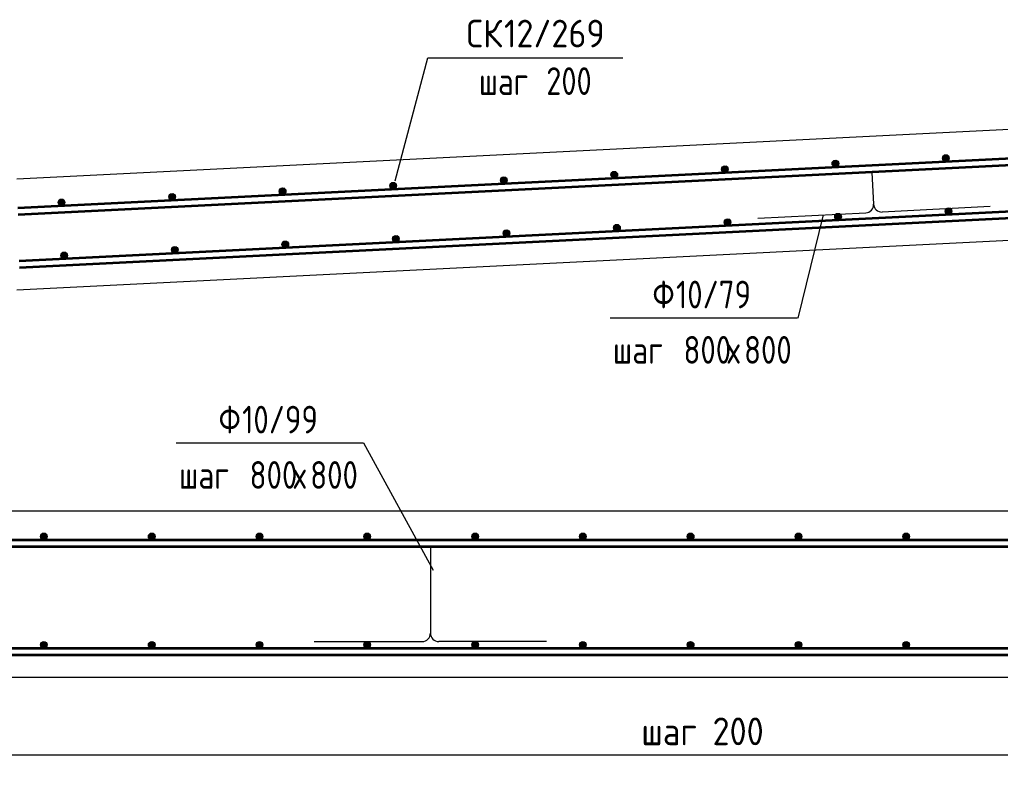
# Model space of a CAD drawing. Header units: millimetres. Extents: x 3129 to 68349, y -1586 to 12682.
# Drawn here: x 46542 to 48315, y -1321 to 38 of the extents above; entities that cross this region are included whole.
import ezdxf

# ---------------------------------------------------------------- set-up
doc = ezdxf.new("R2010")
doc.units = ezdxf.units.MM
for name, color, linetype, lineweight in [('AA_Dim', 7, 'Continuous', 9), ('AA_Dim-20', 7, 'Continuous', 9), ('AA_Linii', 7, 'Continuous', 9), ('AA_Vinoska', 7, 'Continuous', 9), ('AF_Perekritie_Опалубка', 253, 'Continuous', 20), ('KR_Armatura', 7, 'Continuous', 20), ('KR_Armatura_Tonkie', 7, 'Continuous', 20)]:
    doc.layers.add(name, color=color, linetype=linetype, lineweight=lineweight)
doc.styles.add('GOST Common', font='GOST Common.ttf', dxfattribs={"width": 0.85, "height": 50})
doc.styles.add('ISOCPEUR_1', font='isocpeur.ttf', dxfattribs={"width": 0.9, "height": 50})
doc.styles.add('ISOCPEUR_2', font='isocpeur.ttf', dxfattribs={"width": 0.8, "height": 50})
doc.dimstyles.new('05_Округл_5мм__прозр__2', dxfattribs={"dimscale": 304.8, "dimtxt": 49.799059, "dimasz": 0.111549, "dimexe": 0.098425, "dimexo": 0.065617, "dimgap": 0.006562, "dimtad": 1, "dimdec": 0, "dimrnd": 5, "dimdsep": 46, "dimtxsty": 'ISOCPEUR_1', "dimblk1": 'OBLIQUE', "dimblk2": 'OBLIQUE', "dimsah": 1, "dimcen": 0.09, "dimdle": 0.098425, "dimazin": 0, "dimtfac": 1, "dimtdec": 4, "dimtix": 1, "dimtmove": 0, "dimatfit": 3, "dimfxl": 1, "dimtvp": 1, "dimtolj": 1, "dimtzin": 0, "dimlwd": 18, "dimlwe": 18, "dimarcsym": 2})

# ---------------------------------------------------------------- blocks, each defined once
blk = doc.blocks.new('DIMBLOCK51-Сечение 20')
at = {"layer": 'AA_Dim-20', "lineweight": 18}
for p, q in [((44857, -1112.2), (44857, -1320.6)), ((44857, -1290.6), (44857, -1112.2)), ((50704.5, -1118), (50704.5, -1320.6)), ((50704.5, -1290.6), (50704.5, -1118)), ((44827, -1290.6), (50734.5, -1290.6))]:
    blk.add_line(p, q, dxfattribs=at)
at = {"layer": 'AA_Dim-20', "lineweight": 30}
for p, q in [((44857, -1290.6), (44874, -1273.6)), ((50704.5, -1290.6), (50721.5, -1273.6)), ((44857, -1290.6), (44840, -1307.6)), ((50704.5, -1290.6), (50687.5, -1307.6))]:
    blk.add_line(p, q, dxfattribs=at)
at = {"layer": 'AA_Dim-20', "color": 0, "lineweight": 18, "insert": (47665.8, -1223.2), "char_height": 50, "width": 275.81, "attachment_point": 1, "line_spacing_factor": 1.149209, "style": 'ISOCPEUR_1'}
blk.add_mtext('шаг 200', dxfattribs=at)
blk = doc.blocks.new('_Oblique')
at = {"color": 0, "linetype": 'ByBlock', "lineweight": -2}
blk.add_line((-0.5, -0.5), (0.5, 0.5), dxfattribs=at)
blk = doc.blocks.new('010_Текст с выноской - Текст 2 строки-4087354-Сечение 20')
at = {"layer": 'AA_Vinoska'}
blk.add_line((31525.4, -727.5), (31187.2, -727.5), dxfattribs=at)
blk = doc.blocks.new('042_М_Арматуры - Диам длина поз _ Комментарий-2260297-Сечение 20')
at = {"layer": 'AA_Vinoska'}
blk.add_line((34838.4, 68.2), (35158.4, 68.2), dxfattribs=at)

msp = doc.modelspace()

# ---------------------------------------------------------------- hatches: boundary and pattern name
at = {"layer": 'KR_Armatura'}
h = msp.add_hatch(color=256, dxfattribs=at)
edge = h.paths.add_edge_path()
edge.add_arc((48216.2283, -212.1928), 6, 0, 360)
for points in [[(48213.4918, -217.5324), (48219.4843, -217.2324), (48222.2208, -211.8928), (48218.9648, -206.8531), (48212.9723, -207.1531), (48210.2358, -212.4927)], [(47813.992, -237.5285), (47819.9845, -237.2286), (47822.7209, -231.889), (47819.4649, -226.8493), (47813.4724, -227.1492), (47810.736, -232.4889)], [(48013.7419, -227.5305), (48019.7344, -227.2305), (48022.4709, -221.8909), (48019.2149, -216.8512), (48013.2224, -217.1512), (48010.4859, -222.4908)], [(47414.4921, -257.5247), (47420.4846, -257.2248), (47423.2211, -251.8851), (47419.9651, -246.8455), (47413.9726, -247.1454), (47411.2361, -252.485)], [(47614.242, -247.5266), (47620.2345, -247.2267), (47622.971, -241.8871), (47619.715, -236.8474), (47613.7225, -237.1473), (47610.986, -242.4869)], [(47214.7421, -267.5228), (47220.7346, -267.2229), (47223.4711, -261.8832), (47220.2151, -256.8435), (47214.2226, -257.1435), (47211.4861, -262.4831)], [(46815.2423, -287.519), (46821.2348, -287.219), (46823.9713, -281.8794), (46820.7152, -276.8397), (46814.7227, -277.1397), (46811.9863, -282.4793)], [(47014.9922, -277.5209), (47020.9847, -277.2209), (47023.7212, -271.8813), (47020.4652, -266.8416), (47014.4727, -267.1416), (47011.7362, -272.4812)], [(46615.4923, -297.517), (46621.4848, -297.2171), (46624.2213, -291.8775), (46620.9653, -286.8378), (46614.9728, -287.1377), (46612.2363, -292.4774)], [(48018.541, -323.4101), (48024.5335, -323.1101), (48027.2699, -317.7705), (48024.0139, -312.7308), (48018.0214, -313.0308), (48015.285, -318.3704)], [(48218.2909, -313.412), (48224.2834, -313.112), (48227.0199, -307.7724), (48223.7639, -302.7327), (48217.7714, -303.0327), (48215.0349, -308.3723)], [(47619.0411, -343.4062), (47625.0336, -343.1063), (47627.7701, -337.7667), (47624.5141, -332.727), (47618.5216, -333.0269), (47615.7851, -338.3665)], [(47818.791, -333.4081), (47824.7835, -333.1082), (47827.52, -327.7686), (47824.264, -322.7289), (47818.2715, -323.0288), (47815.535, -328.3685)], [(47219.5412, -363.4024), (47225.5337, -363.1025), (47228.2702, -357.7628), (47225.0142, -352.7231), (47219.0217, -353.0231), (47216.2852, -358.3627)], [(47419.2911, -353.4043), (47425.2836, -353.1044), (47428.0201, -347.7647), (47424.7641, -342.7251), (47418.7716, -343.025), (47416.0351, -348.3646)], [(47019.7913, -373.4005), (47025.7838, -373.1005), (47028.5203, -367.7609), (47025.2642, -362.7212), (47019.2717, -363.0212), (47016.5353, -368.3608)], [(46620.2914, -393.3966), (46626.2839, -393.0967), (46629.0204, -387.7571), (46625.7644, -382.7174), (46619.7719, -383.0173), (46617.0354, -388.357)], [(46820.0413, -383.3986), (46826.0338, -383.0986), (46828.7703, -377.759), (46825.5143, -372.7193), (46819.5218, -373.0193), (46816.7853, -378.3589)], [(46583.3364, -901.1962), (46589.3364, -901.1962), (46592.3364, -896), (46589.3364, -890.8038), (46583.3364, -890.8038), (46580.3364, -896)], [(46778.1047, -901.1962), (46784.1047, -901.1962), (46787.1047, -896), (46784.1047, -890.8038), (46778.1047, -890.8038), (46775.1047, -896)], [(46972.873, -901.1962), (46978.873, -901.1962), (46981.873, -896), (46978.873, -890.8038), (46972.873, -890.8038), (46969.873, -896)], [(47167.6414, -901.1962), (47173.6414, -901.1962), (47176.6414, -896), (47173.6414, -890.8038), (47167.6414, -890.8038), (47164.6414, -896)], [(47362.4097, -901.1962), (47368.4097, -901.1962), (47371.4097, -896), (47368.4097, -890.8038), (47362.4097, -890.8038), (47359.4097, -896)], [(47557.178, -901.1962), (47563.178, -901.1962), (47566.178, -896), (47563.178, -890.8038), (47557.178, -890.8038), (47554.178, -896)], [(47751.9463, -901.1962), (47757.9463, -901.1962), (47760.9463, -896), (47757.9463, -890.8038), (47751.9463, -890.8038), (47748.9463, -896)], [(47946.7147, -901.1962), (47952.7147, -901.1962), (47955.7147, -896), (47952.7147, -890.8038), (47946.7147, -890.8038), (47943.7147, -896)], [(48141.483, -901.1962), (48147.483, -901.1962), (48150.483, -896), (48147.483, -890.8038), (48141.483, -890.8038), (48138.483, -896)], [(46583.3364, -1097.1962), (46589.3364, -1097.1962), (46592.3364, -1092), (46589.3364, -1086.8038), (46583.3364, -1086.8038), (46580.3364, -1092)], [(46778.1047, -1097.1962), (46784.1047, -1097.1962), (46787.1047, -1092), (46784.1047, -1086.8038), (46778.1047, -1086.8038), (46775.1047, -1092)], [(46972.873, -1097.1962), (46978.873, -1097.1962), (46981.873, -1092), (46978.873, -1086.8038), (46972.873, -1086.8038), (46969.873, -1092)], [(47167.6414, -1097.1962), (47173.6414, -1097.1962), (47176.6414, -1092), (47173.6414, -1086.8038), (47167.6414, -1086.8038), (47164.6414, -1092)], [(47362.4097, -1097.1962), (47368.4097, -1097.1962), (47371.4097, -1092), (47368.4097, -1086.8038), (47362.4097, -1086.8038), (47359.4097, -1092)], [(47557.178, -1097.1962), (47563.178, -1097.1962), (47566.178, -1092), (47563.178, -1086.8038), (47557.178, -1086.8038), (47554.178, -1092)], [(47751.9463, -1097.1962), (47757.9463, -1097.1962), (47760.9463, -1092), (47757.9463, -1086.8038), (47751.9463, -1086.8038), (47748.9463, -1092)], [(47946.7147, -1097.1962), (47952.7147, -1097.1962), (47955.7147, -1092), (47952.7147, -1086.8038), (47946.7147, -1086.8038), (47943.7147, -1092)], [(48141.483, -1097.1962), (48147.483, -1097.1962), (48150.483, -1092), (48147.483, -1086.8038), (48141.483, -1086.8038), (48138.483, -1092)]]:
    msp.add_hatch(color=256, dxfattribs=at).paths.add_polyline_path(points)
h = msp.add_hatch(color=256, dxfattribs=at)
edge = h.paths.add_edge_path()
edge.add_arc((47816.7285, -232.1889), 6, 0, 360)
h = msp.add_hatch(color=256, dxfattribs=at)
edge = h.paths.add_edge_path()
edge.add_arc((48016.4784, -222.1908), 6, 0, 360)
h = msp.add_hatch(color=256, dxfattribs=at)
edge = h.paths.add_edge_path()
edge.add_arc((47417.2286, -252.1851), 6, 0, 360)
h = msp.add_hatch(color=256, dxfattribs=at)
edge = h.paths.add_edge_path()
edge.add_arc((47616.9785, -242.187), 6, 0, 360)
h = msp.add_hatch(color=256, dxfattribs=at)
edge = h.paths.add_edge_path()
edge.add_arc((47217.4786, -262.1832), 6, 0, 360)
h = msp.add_hatch(color=256, dxfattribs=at)
edge = h.paths.add_edge_path()
edge.add_arc((46817.9788, -282.1793), 6, 0, 360)
h = msp.add_hatch(color=256, dxfattribs=at)
edge = h.paths.add_edge_path()
edge.add_arc((47017.7287, -272.1813), 6, 0, 360)
h = msp.add_hatch(color=256, dxfattribs=at)
edge = h.paths.add_edge_path()
edge.add_arc((46618.2288, -292.1774), 6, 0, 360)
h = msp.add_hatch(color=256, dxfattribs=at)
edge = h.paths.add_edge_path()
edge.add_arc((48021.2775, -318.0704), 6, 0, 360)
h = msp.add_hatch(color=256, dxfattribs=at)
edge = h.paths.add_edge_path()
edge.add_arc((48221.0274, -308.0724), 6, 0, 360)
h = msp.add_hatch(color=256, dxfattribs=at)
edge = h.paths.add_edge_path()
edge.add_arc((47621.7776, -338.0666), 6, 0, 360)
h = msp.add_hatch(color=256, dxfattribs=at)
edge = h.paths.add_edge_path()
edge.add_arc((47821.5275, -328.0685), 6, 0, 360)
h = msp.add_hatch(color=256, dxfattribs=at)
edge = h.paths.add_edge_path()
edge.add_arc((47222.2777, -358.0628), 6, 0, 360)
h = msp.add_hatch(color=256, dxfattribs=at)
edge = h.paths.add_edge_path()
edge.add_arc((47422.0276, -348.0647), 6, 0, 360)
h = msp.add_hatch(color=256, dxfattribs=at)
edge = h.paths.add_edge_path()
edge.add_arc((46822.7778, -378.0589), 6, 0, 360)
h = msp.add_hatch(color=256, dxfattribs=at)
edge = h.paths.add_edge_path()
edge.add_arc((47022.5278, -368.0609), 6, 0, 360)
h = msp.add_hatch(color=256, dxfattribs=at)
edge = h.paths.add_edge_path()
edge.add_arc((46623.0279, -388.057), 6, 0, 360)
h = msp.add_hatch(color=256, dxfattribs=at)
edge = h.paths.add_edge_path()
edge.add_arc((46586.3364, -896), 6, 0, 360)
h = msp.add_hatch(color=256, dxfattribs=at)
edge = h.paths.add_edge_path()
edge.add_arc((46781.1047, -896), 6, 0, 360)
h = msp.add_hatch(color=256, dxfattribs=at)
edge = h.paths.add_edge_path()
edge.add_arc((46975.873, -896), 6, 0, 360)
h = msp.add_hatch(color=256, dxfattribs=at)
edge = h.paths.add_edge_path()
edge.add_arc((47170.6414, -896), 6, 0, 360)
h = msp.add_hatch(color=256, dxfattribs=at)
edge = h.paths.add_edge_path()
edge.add_arc((47365.4097, -896), 6, 0, 360)
h = msp.add_hatch(color=256, dxfattribs=at)
edge = h.paths.add_edge_path()
edge.add_arc((47560.178, -896), 6, 0, 360)
h = msp.add_hatch(color=256, dxfattribs=at)
edge = h.paths.add_edge_path()
edge.add_arc((47754.9463, -896), 6, 0, 360)
h = msp.add_hatch(color=256, dxfattribs=at)
edge = h.paths.add_edge_path()
edge.add_arc((47949.7147, -896), 6, 0, 360)
h = msp.add_hatch(color=256, dxfattribs=at)
edge = h.paths.add_edge_path()
edge.add_arc((48144.483, -896), 6, 0, 360)
h = msp.add_hatch(color=256, dxfattribs=at)
edge = h.paths.add_edge_path()
edge.add_arc((46586.3364, -1092), 6, 0, 360)
h = msp.add_hatch(color=256, dxfattribs=at)
edge = h.paths.add_edge_path()
edge.add_arc((46781.1047, -1092), 6, 0, 360)
h = msp.add_hatch(color=256, dxfattribs=at)
edge = h.paths.add_edge_path()
edge.add_arc((46975.873, -1092), 6, 0, 360)
h = msp.add_hatch(color=256, dxfattribs=at)
edge = h.paths.add_edge_path()
edge.add_arc((47170.6414, -1092), 6, 0, 360)
h = msp.add_hatch(color=256, dxfattribs=at)
edge = h.paths.add_edge_path()
edge.add_arc((47365.4097, -1092), 6, 0, 360)
h = msp.add_hatch(color=256, dxfattribs=at)
edge = h.paths.add_edge_path()
edge.add_arc((47560.178, -1092), 6, 0, 360)
h = msp.add_hatch(color=256, dxfattribs=at)
edge = h.paths.add_edge_path()
edge.add_arc((47754.9463, -1092), 6, 0, 360)
h = msp.add_hatch(color=256, dxfattribs=at)
edge = h.paths.add_edge_path()
edge.add_arc((47949.7147, -1092), 6, 0, 360)
h = msp.add_hatch(color=256, dxfattribs=at)
edge = h.paths.add_edge_path()
edge.add_arc((48144.483, -1092), 6, 0, 360)

# ---------------------------------------------------------------- linework, layer by layer
at = {"layer": 'AA_Linii', "lineweight": 20}
for p, q in [((48082.6318, -238.522), (48085.4813, -295.4507)), ((48295.9686, -299.934), (48101.2124, -309.6821)), ((47876.4937, -320.9299), (48071.2499, -311.1818)), ((47284.7541, -914), (47284.7541, -1071)), ((47074.7541, -1086), (47269.7541, -1086)), ((47494.7541, -1086), (47299.7541, -1086))]:
    msp.add_line(p, q, dxfattribs=at)
for centre, start, end in [((48070.5001, -296.2006), 272.8654342, 2.8654342), ((48100.4625, -294.7009), 182.8654342, 272.8654342), ((47269.7541, -1071), 270, 0), ((47299.7541, -1071), 180, 270)]:
    msp.add_arc(centre, 15, start, end, dxfattribs=at)
at = {"layer": 'AA_Vinoska'}
for p, q in [((47220.7659, -253.3328), (47280.2947, -31.1888)), ((47280.2947, -31.1888), (47312.237, -31.1888)), ((47994.369, -314.7128), (47948.479, -501.4339)), ((47290.4141, -957.4623), (47164.5624, -727.4565))]:
    msp.add_line(p, q, dxfattribs=at)
at = {"layer": 'AF_Perekritie_Опалубка'}
for p, q in [((49808.1407, -86.4134), (46537.4215, -250)), ((46537.4215, -450.25), (49759.0714, -289.1176)), ((49702.7042, -850), (45012.72, -850)), ((44777.4215, -1150), (50765.0707, -1150))]:
    msp.add_line(p, q, dxfattribs=at)
at = {"layer": 'KR_Armatura'}
for p, q in [((48212.9723, -207.1531), (48210.2358, -212.4927)), ((48210.2358, -212.4927), (48213.4918, -217.5324)), ((48218.9648, -206.8531), (48212.9723, -207.1531)), ((48222.2208, -211.8928), (48218.9648, -206.8531)), ((48219.4843, -217.2324), (48222.2208, -211.8928)), ((47813.4724, -227.1492), (47810.736, -232.4889)), ((47819.4649, -226.8493), (47813.4724, -227.1492)), ((47822.7209, -231.889), (47819.4649, -226.8493)), ((48013.2224, -217.1512), (48010.4859, -222.4908)), ((48010.4859, -222.4908), (48013.7419, -227.5305)), ((48019.2149, -216.8512), (48013.2224, -217.1512)), ((48013.7419, -227.5305), (48019.7344, -227.2305)), ((48022.4709, -221.8909), (48019.2149, -216.8512)), ((48019.7344, -227.2305), (48022.4709, -221.8909)), ((48213.4918, -217.5324), (48219.4843, -217.2324)), ((47413.9726, -247.1454), (47411.2361, -252.485)), ((47419.9651, -246.8455), (47413.9726, -247.1454)), ((47423.2211, -251.8851), (47419.9651, -246.8455)), ((47613.7225, -237.1473), (47610.986, -242.4869)), ((47610.986, -242.4869), (47614.242, -247.5266)), ((47619.715, -236.8474), (47613.7225, -237.1473)), ((47614.242, -247.5266), (47620.2345, -247.2267)), ((47622.971, -241.8871), (47619.715, -236.8474)), ((47620.2345, -247.2267), (47622.971, -241.8871)), ((47810.736, -232.4889), (47813.992, -237.5285)), ((47813.992, -237.5285), (47819.9845, -237.2286)), ((47819.9845, -237.2286), (47822.7209, -231.889)), ((47214.2226, -257.1435), (47211.4861, -262.4831)), ((47211.4861, -262.4831), (47214.7421, -267.5228)), ((47220.2151, -256.8435), (47214.2226, -257.1435)), ((47223.4711, -261.8832), (47220.2151, -256.8435)), ((47220.7346, -267.2229), (47223.4711, -261.8832)), ((47411.2361, -252.485), (47414.4921, -257.5247)), ((47414.4921, -257.5247), (47420.4846, -257.2248)), ((47420.4846, -257.2248), (47423.2211, -251.8851)), ((46814.7227, -277.1397), (46811.9863, -282.4793)), ((46811.9863, -282.4793), (46815.2423, -287.519)), ((46820.7152, -276.8397), (46814.7227, -277.1397)), ((46823.9713, -281.8794), (46820.7152, -276.8397)), ((46821.2348, -287.219), (46823.9713, -281.8794)), ((47014.4727, -267.1416), (47011.7362, -272.4812)), ((47011.7362, -272.4812), (47014.9922, -277.5209)), ((47020.4652, -266.8416), (47014.4727, -267.1416)), ((47014.9922, -277.5209), (47020.9847, -277.2209)), ((47023.7212, -271.8813), (47020.4652, -266.8416)), ((47020.9847, -277.2209), (47023.7212, -271.8813)), ((47214.7421, -267.5228), (47220.7346, -267.2229)), ((46614.9728, -287.1377), (46612.2363, -292.4774)), ((46612.2363, -292.4774), (46615.4923, -297.517)), ((46620.9653, -286.8378), (46614.9728, -287.1377)), ((46615.4923, -297.517), (46621.4848, -297.2171)), ((46624.2213, -291.8775), (46620.9653, -286.8378)), ((46621.4848, -297.2171), (46624.2213, -291.8775)), ((46815.2423, -287.519), (46821.2348, -287.219)), ((48018.0214, -313.0308), (48015.285, -318.3704)), ((48015.285, -318.3704), (48018.541, -323.4101)), ((48024.0139, -312.7308), (48018.0214, -313.0308)), ((48027.2699, -317.7705), (48024.0139, -312.7308)), ((48024.5335, -323.1101), (48027.2699, -317.7705)), ((48217.7714, -303.0327), (48215.0349, -308.3723)), ((48215.0349, -308.3723), (48218.2909, -313.412)), ((48223.7639, -302.7327), (48217.7714, -303.0327)), ((48218.2909, -313.412), (48224.2834, -313.112)), ((48227.0199, -307.7724), (48223.7639, -302.7327)), ((48224.2834, -313.112), (48227.0199, -307.7724)), ((47618.5216, -333.0269), (47615.7851, -338.3665)), ((47624.5141, -332.727), (47618.5216, -333.0269)), ((47627.7701, -337.7667), (47624.5141, -332.727)), ((47818.2715, -323.0288), (47815.535, -328.3685)), ((47815.535, -328.3685), (47818.791, -333.4081)), ((47824.264, -322.7289), (47818.2715, -323.0288)), ((47818.791, -333.4081), (47824.7835, -333.1082)), ((47827.52, -327.7686), (47824.264, -322.7289)), ((47824.7835, -333.1082), (47827.52, -327.7686)), ((48018.541, -323.4101), (48024.5335, -323.1101)), ((47219.0217, -353.0231), (47216.2852, -358.3627)), ((47225.0142, -352.7231), (47219.0217, -353.0231)), ((47228.2702, -357.7628), (47225.0142, -352.7231)), ((47418.7716, -343.025), (47416.0351, -348.3646)), ((47416.0351, -348.3646), (47419.2911, -353.4043)), ((47424.7641, -342.7251), (47418.7716, -343.025)), ((47419.2911, -353.4043), (47425.2836, -353.1044)), ((47428.0201, -347.7647), (47424.7641, -342.7251)), ((47425.2836, -353.1044), (47428.0201, -347.7647)), ((47615.7851, -338.3665), (47619.0411, -343.4062)), ((47619.0411, -343.4062), (47625.0336, -343.1063)), ((47625.0336, -343.1063), (47627.7701, -337.7667)), ((47019.2717, -363.0212), (47016.5353, -368.3608)), ((47016.5353, -368.3608), (47019.7913, -373.4005)), ((47025.2642, -362.7212), (47019.2717, -363.0212)), ((47028.5203, -367.7609), (47025.2642, -362.7212)), ((47025.7838, -373.1005), (47028.5203, -367.7609)), ((47216.2852, -358.3627), (47219.5412, -363.4024)), ((47219.5412, -363.4024), (47225.5337, -363.1025)), ((47225.5337, -363.1025), (47228.2702, -357.7628)), ((46619.7719, -383.0173), (46617.0354, -388.357)), ((46617.0354, -388.357), (46620.2914, -393.3966)), ((46625.7644, -382.7174), (46619.7719, -383.0173)), ((46629.0204, -387.7571), (46625.7644, -382.7174)), ((46626.2839, -393.0967), (46629.0204, -387.7571)), ((46819.5218, -373.0193), (46816.7853, -378.3589)), ((46816.7853, -378.3589), (46820.0413, -383.3986)), ((46825.5143, -372.7193), (46819.5218, -373.0193)), ((46820.0413, -383.3986), (46826.0338, -383.0986)), ((46828.7703, -377.759), (46825.5143, -372.7193)), ((46826.0338, -383.0986), (46828.7703, -377.759)), ((47019.7913, -373.4005), (47025.7838, -373.1005)), ((46620.2914, -393.3966), (46626.2839, -393.0967)), ((46583.3364, -890.8038), (46580.3364, -896)), ((46580.3364, -896), (46583.3364, -901.1962)), ((46589.3364, -890.8038), (46583.3364, -890.8038)), ((46583.3364, -901.1962), (46589.3364, -901.1962)), ((46592.3364, -896), (46589.3364, -890.8038)), ((46589.3364, -901.1962), (46592.3364, -896)), ((46778.1047, -890.8038), (46775.1047, -896)), ((46775.1047, -896), (46778.1047, -901.1962)), ((46784.1047, -890.8038), (46778.1047, -890.8038)), ((46778.1047, -901.1962), (46784.1047, -901.1962)), ((46787.1047, -896), (46784.1047, -890.8038)), ((46784.1047, -901.1962), (46787.1047, -896)), ((46972.873, -890.8038), (46969.873, -896)), ((46969.873, -896), (46972.873, -901.1962)), ((46978.873, -890.8038), (46972.873, -890.8038)), ((46972.873, -901.1962), (46978.873, -901.1962)), ((46981.873, -896), (46978.873, -890.8038)), ((46978.873, -901.1962), (46981.873, -896)), ((47167.6414, -890.8038), (47164.6414, -896)), ((47164.6414, -896), (47167.6414, -901.1962)), ((47173.6414, -890.8038), (47167.6414, -890.8038)), ((47167.6414, -901.1962), (47173.6414, -901.1962)), ((47176.6414, -896), (47173.6414, -890.8038)), ((47173.6414, -901.1962), (47176.6414, -896)), ((47362.4097, -890.8038), (47359.4097, -896)), ((47359.4097, -896), (47362.4097, -901.1962)), ((47368.4097, -890.8038), (47362.4097, -890.8038)), ((47362.4097, -901.1962), (47368.4097, -901.1962)), ((47371.4097, -896), (47368.4097, -890.8038)), ((47368.4097, -901.1962), (47371.4097, -896)), ((47557.178, -890.8038), (47554.178, -896)), ((47554.178, -896), (47557.178, -901.1962)), ((47563.178, -890.8038), (47557.178, -890.8038)), ((47557.178, -901.1962), (47563.178, -901.1962)), ((47566.178, -896), (47563.178, -890.8038)), ((47563.178, -901.1962), (47566.178, -896)), ((47751.9463, -890.8038), (47748.9463, -896)), ((47748.9463, -896), (47751.9463, -901.1962)), ((47757.9463, -890.8038), (47751.9463, -890.8038)), ((47751.9463, -901.1962), (47757.9463, -901.1962)), ((47760.9463, -896), (47757.9463, -890.8038)), ((47757.9463, -901.1962), (47760.9463, -896)), ((47946.7147, -890.8038), (47943.7147, -896)), ((47943.7147, -896), (47946.7147, -901.1962)), ((47952.7147, -890.8038), (47946.7147, -890.8038)), ((47946.7147, -901.1962), (47952.7147, -901.1962)), ((47955.7147, -896), (47952.7147, -890.8038)), ((47952.7147, -901.1962), (47955.7147, -896)), ((48141.483, -890.8038), (48138.483, -896)), ((48138.483, -896), (48141.483, -901.1962)), ((48147.483, -890.8038), (48141.483, -890.8038)), ((48141.483, -901.1962), (48147.483, -901.1962)), ((48150.483, -896), (48147.483, -890.8038)), ((48147.483, -901.1962), (48150.483, -896)), ((46583.3364, -1086.8038), (46580.3364, -1092)), ((46580.3364, -1092), (46583.3364, -1097.1962)), ((46589.3364, -1086.8038), (46583.3364, -1086.8038)), ((46583.3364, -1097.1962), (46589.3364, -1097.1962)), ((46592.3364, -1092), (46589.3364, -1086.8038)), ((46589.3364, -1097.1962), (46592.3364, -1092)), ((46778.1047, -1086.8038), (46775.1047, -1092)), ((46775.1047, -1092), (46778.1047, -1097.1962)), ((46784.1047, -1086.8038), (46778.1047, -1086.8038)), ((46778.1047, -1097.1962), (46784.1047, -1097.1962)), ((46787.1047, -1092), (46784.1047, -1086.8038)), ((46784.1047, -1097.1962), (46787.1047, -1092)), ((46972.873, -1086.8038), (46969.873, -1092)), ((46969.873, -1092), (46972.873, -1097.1962)), ((46978.873, -1086.8038), (46972.873, -1086.8038)), ((46972.873, -1097.1962), (46978.873, -1097.1962)), ((46981.873, -1092), (46978.873, -1086.8038)), ((46978.873, -1097.1962), (46981.873, -1092)), ((47167.6414, -1086.8038), (47164.6414, -1092)), ((47164.6414, -1092), (47167.6414, -1097.1962)), ((47173.6414, -1086.8038), (47167.6414, -1086.8038)), ((47167.6414, -1097.1962), (47173.6414, -1097.1962)), ((47176.6414, -1092), (47173.6414, -1086.8038)), ((47173.6414, -1097.1962), (47176.6414, -1092)), ((47362.4097, -1086.8038), (47359.4097, -1092)), ((47359.4097, -1092), (47362.4097, -1097.1962)), ((47368.4097, -1086.8038), (47362.4097, -1086.8038)), ((47362.4097, -1097.1962), (47368.4097, -1097.1962)), ((47371.4097, -1092), (47368.4097, -1086.8038)), ((47368.4097, -1097.1962), (47371.4097, -1092)), ((47557.178, -1086.8038), (47554.178, -1092)), ((47554.178, -1092), (47557.178, -1097.1962)), ((47563.178, -1086.8038), (47557.178, -1086.8038)), ((47557.178, -1097.1962), (47563.178, -1097.1962)), ((47566.178, -1092), (47563.178, -1086.8038)), ((47563.178, -1097.1962), (47566.178, -1092)), ((47751.9463, -1086.8038), (47748.9463, -1092)), ((47748.9463, -1092), (47751.9463, -1097.1962)), ((47757.9463, -1086.8038), (47751.9463, -1086.8038)), ((47751.9463, -1097.1962), (47757.9463, -1097.1962)), ((47760.9463, -1092), (47757.9463, -1086.8038)), ((47757.9463, -1097.1962), (47760.9463, -1092)), ((47946.7147, -1086.8038), (47943.7147, -1092)), ((47943.7147, -1092), (47946.7147, -1097.1962)), ((47952.7147, -1086.8038), (47946.7147, -1086.8038)), ((47946.7147, -1097.1962), (47952.7147, -1097.1962)), ((47955.7147, -1092), (47952.7147, -1086.8038)), ((47952.7147, -1097.1962), (47955.7147, -1092)), ((48141.483, -1086.8038), (48138.483, -1092)), ((48138.483, -1092), (48141.483, -1097.1962)), ((48147.483, -1086.8038), (48141.483, -1086.8038)), ((48141.483, -1097.1962), (48147.483, -1097.1962)), ((48150.483, -1092), (48147.483, -1086.8038)), ((48147.483, -1097.1962), (48150.483, -1092))]:
    msp.add_line(p, q, dxfattribs=at)
for centre in [(48216.2283, -212.1928), (47816.7285, -232.1889), (48016.4784, -222.1908), (47417.2286, -252.1851), (47616.9785, -242.187), (47217.4786, -262.1832), (46817.9788, -282.1793), (47017.7287, -272.1813), (46618.2288, -292.1774), (48021.2775, -318.0704), (48221.0274, -308.0724), (47621.7776, -338.0666), (47821.5275, -328.0685), (47222.2777, -358.0628), (47422.0276, -348.0647), (46822.7778, -378.0589), (47022.5278, -368.0609), (46623.0279, -388.057), (46586.3364, -896), (46781.1047, -896), (46975.873, -896), (47170.6414, -896), (47365.4097, -896), (47560.178, -896), (47754.9463, -896), (47949.7147, -896), (48144.483, -896), (46586.3364, -1092), (46781.1047, -1092), (46975.873, -1092), (47170.6414, -1092), (47365.4097, -1092), (47560.178, -1092), (47754.9463, -1092), (47949.7147, -1092), (48144.483, -1092)]:
    msp.add_circle(centre, 6, dxfattribs=at)
at = {"layer": 'KR_Armatura_Tonkie', "lineweight": 35}
for p, q in [((46539.4699, -301.9625), (49336.8051, -162.0524)), ((46540.0693, -313.9476), (49337.4046, -174.0375)), ((46541.8691, -397.9625), (49339.2044, -258.0524)), ((46542.4686, -409.9476), (49339.8038, -270.0375)), ((44870.9914, -902), (49737.7421, -902)), ((44817.4215, -914), (50765.0707, -914)), ((44817.4215, -1098), (49737.7421, -1098)), ((44817.4215, -1110), (50765.0707, -1110))]:
    msp.add_line(p, q, dxfattribs=at)

# ---------------------------------------------------------------- block references
at = {"layer": 'AA_Vinoska'}
for name, p in [('042_М_Арматуры - Диам длина поз _ Комментарий-2260297-Сечение 20', (12473.8751, -99.3891)), ('010_Текст с выноской - Текст 2 строки-4087354-Сечение 20', (16422.188, 226.0226)), ('010_Текст с выноской - Текст 2 строки-4087354-Сечение 20', (15638.2715, 0))]:
    msp.add_blockref(name, p, dxfattribs=at)

# ---------------------------------------------------------------- texts
at = {"layer": 'AA_Vinoska', "char_height": 50, "attachment_point": 1}
for s, insert, width, style in [('СК', (47349.7598, 37.8933), 82.253137, 'ISOCPEUR_1'), ('12/269', (47417.6254, 37.8933), 222.227775, 'ISOCPEUR_1'), (' 200', (47468.5781, -48.0877), 133.4008, 'ISOCPEUR_2'), ('шаг', (47372.2698, -48.0877), 116.7257, 'ISOCPEUR_2'), ('\\fGOST Common|b0|i0|c204|p34|;\\W.85;Ф', (47685.9928, -433.7878), 51.789012, 'GOST Common'), ('10/79', (47728.4889, -433.7878), 173.084331, 'GOST Common'), ('шаг', (47614.3921, -533.7878), 124.021056, 'GOST Common'), (' 800', (47716.1592, -533.7878), 128.109663, 'GOST Common'), ('\\fGOST Common|b0|i0|c204|p34|;\\W.85;х', (47821.2812, -533.7878), 36.797456, 'GOST Common'), ('800', (47851.4758, -533.7878), 110.392369, 'GOST Common'), ('\\fGOST Common|b0|i0|c204|p34|;\\W.85;Ф', (46902.0762, -659.8104), 51.789012, 'GOST Common'), ('10/99', (46944.5723, -659.8104), 173.084331, 'GOST Common'), (' 800', (46932.2426, -759.8104), 128.109663, 'GOST Common'), ('800', (47067.5593, -759.8104), 110.392369, 'GOST Common'), ('шаг', (46830.4756, -759.8104), 124.021056, 'GOST Common'), ('\\fGOST Common|b0|i0|c204|p34|;\\W.85;х', (47037.3646, -759.8104), 36.797456, 'GOST Common')]:
    msp.add_mtext(s, dxfattribs=dict(at, insert=insert, width=width, style=style))

# ---------------------------------------------------------------- dimensions: what is measured, and where the dimension line sits
at = {"layer": 'AA_Dim', "lineweight": 18}
dim = msp.add_linear_dim(base=(50704.487, -1290.5528), p1=(44857.0283, -1092.1892), p2=(50704.487, -1098), text='шаг 200', dimstyle='05_Округл_5мм__прозр__2', override={"dimpost": '<>', "dimfxl": 5847.461572}, dxfattribs=at)
dim.commit()
dim.dimension.update_dxf_attribs({"geometry": 'DIMBLOCK51-Сечение 20', "text_midpoint": (47780.7576, -1263.5339)})

doc.saveas('drawing.dxf')
